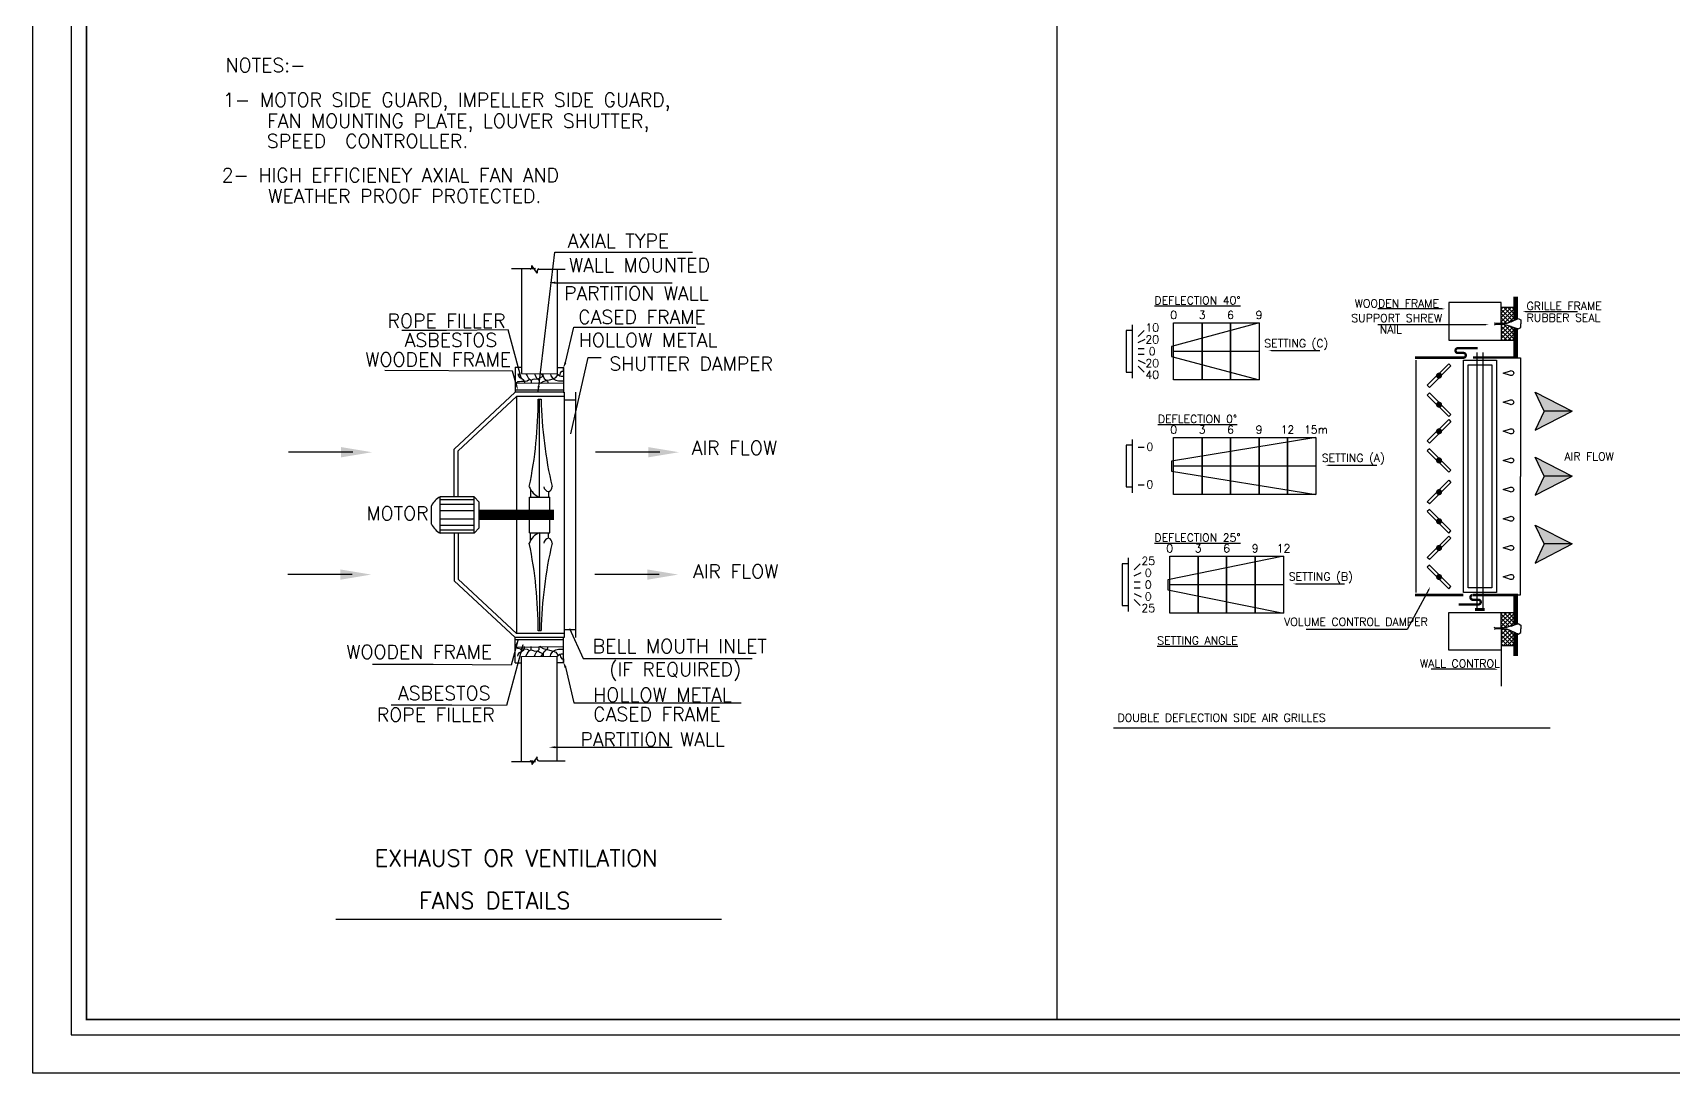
# Model space of a CAD drawing. Extents: x -730 to 2784, y 160 to 852.
# Drawn here: x -729.91 to -709.47, y 200.18 to 213.13 of the extents above; entities that cross this region are included whole.
import ezdxf
from ezdxf.enums import TextEntityAlignment as Align

# ---------------------------------------------------------------- set-up
doc = ezdxf.new("R2010")
doc.units = 0
doc.header["$MEASUREMENT"] = 0
for name, color, linetype in [('-DWG', 3, 'Continuous'), ('05_AC-EX.DUCT', 1, 'Continuous'), ('AC-T', 2, 'Continuous'), ('AC1', 2, 'Continuous'), ('AC2', 2, 'Continuous'), ('AC4', 2, 'Continuous'), ('Duct', 4, 'Continuous'), ('fram', 252, 'Continuous'), ('T-TEXT', 3, 'Continuous'), ('WALL', 4, 'Continuous'), ('WL', 2, 'Continuous')]:
    doc.layers.add(name, color=color, linetype=linetype)
doc.styles.add('AC', font='romans.shx', dxfattribs={"height": 0.2})

# ---------------------------------------------------------------- blocks, each defined once
blk = doc.blocks.new('*X249')
at = {"color": 0}
for p, q in [((63998, 11496), (64065, 11562)), ((63998, 11319), (64235, 11555)), ((63998, 11142), (64360, 11503)), ((64603, 10881), (63998, 11485)), ((63998, 10965), (64484, 11451)), ((64431, 10876), (63998, 11309)), ((64254, 10876), (63998, 11132)), ((64086, 10876), (64603, 11393)), ((64603, 11058), (64098, 11562)), ((64263, 10876), (64603, 11216)), ((64603, 11234), (64316, 11522)), ((64077, 10876), (63998, 10955)), ((64439, 10876), (64603, 11039))]:
    blk.add_line(p, q, dxfattribs=at)
blk = doc.blocks.new('*X248')
at = {"color": 0}
for p, q in [((63998, 11672), (64584, 12258)), ((63998, 11849), (64407, 12258)), ((63998, 12026), (64230, 12258)), ((63998, 12203), (64054, 12258)), ((64477, 11714), (63998, 12193)), ((64341, 11672), (63998, 12016)), ((64204, 11633), (63998, 11839)), ((64603, 11765), (64110, 12258)), ((64122, 11620), (64603, 12100)), ((64603, 11942), (64286, 12258)), ((64357, 11677), (64603, 11923)), ((64603, 12118), (64463, 12258)), ((64052, 11609), (63998, 11662))]:
    blk.add_line(p, q, dxfattribs=at)

msp = doc.modelspace()

# ---------------------------------------------------------------- linework, layer by layer
at = {"layer": '-DWG', "color": 3}
for p, q in [((-723.945, 204.058), (-723.646, 204.058)), ((-723.646, 204.058), (-723.711, 204.064)), ((-723.623, 204.114), (-723.691, 204.019)), ((-723.691, 204.044), (-723.691, 204.019)), ((-723.623, 204.083), (-723.623, 204.114)), ((-723.603, 204.064), (-723.277, 204.064))]:
    msp.add_line(p, q, dxfattribs=at)
for centre, start, end in [((-723.711, 204.044), 0, 90), ((-723.603, 204.083), 180, 270)]:
    msp.add_arc(centre, 0.0197, start, end, dxfattribs=at)
at = {"color": 7}
msp.add_line((-717.151, 237.479), (-717.151, 200.844), dxfattribs=at)
at = {"layer": '05_AC-EX.DUCT', "color": 2}
for p, q in [((-716.447, 204.475), (-711.004, 204.475)), ((-726.131, 202.093), (-721.33, 202.093))]:
    msp.add_line(p, q, dxfattribs=at)
at = {"layer": 'AC-T', "color": 2, "const_width": 0.0369}
msp.add_lwpolyline([(-711.821, 205.949), (-711.944, 205.949)], dxfattribs=at)
at = {"layer": 'AC1', "color": 2}
for p, q in [((-716.139, 209.201), (-716.065, 209.201)), ((-716.139, 209.127), (-716.065, 209.127)), ((-716.139, 207.97), (-716.065, 207.97)), ((-716.139, 207.502), (-716.065, 207.502)), ((-716.188, 206.295), (-716.115, 206.295)), ((-716.188, 206.221), (-716.115, 206.221))]:
    msp.add_line(p, q, dxfattribs=at)
for points in [[(-714.632, 209.519), (-715.721, 209.223), (-715.721, 209.1), (-714.632, 208.809)], [(-716.139, 209.349), (-716.065, 209.423)], [(-716.139, 209.275), (-716.052, 209.317)], [(-716.139, 209.053), (-716.052, 209.011)], [(-716.139, 208.979), (-716.065, 208.905)], [(-713.923, 208.09), (-715.721, 207.795), (-715.721, 207.672), (-713.923, 207.381)], [(-714.327, 206.613), (-715.77, 206.317), (-715.77, 206.194), (-714.327, 205.904)], [(-716.188, 206.443), (-716.115, 206.517)], [(-716.188, 206.369), (-716.101, 206.412)], [(-716.188, 206.147), (-716.101, 206.105)], [(-716.188, 206.074), (-716.115, 206)]]:
    msp.add_lwpolyline(points, dxfattribs=at)
at = {"layer": 'AC2', "color": 2}
for p, q in [((-715.341, 209.164), (-715.696, 209.164)), ((-714.987, 209.164), (-715.341, 209.164)), ((-714.632, 209.164), (-714.987, 209.164)), ((-712.678, 209.056), (-712.678, 206.16)), ((-715.341, 207.736), (-715.696, 207.736)), ((-714.987, 207.736), (-715.341, 207.736)), ((-714.632, 207.736), (-714.987, 207.736)), ((-714.278, 207.736), (-714.632, 207.736)), ((-713.923, 207.736), (-714.278, 207.736)), ((-715.391, 206.258), (-715.745, 206.258)), ((-715.036, 206.258), (-715.391, 206.258)), ((-714.681, 206.258), (-715.036, 206.258)), ((-714.327, 206.258), (-714.681, 206.258))]:
    msp.add_line(p, q, dxfattribs=at)
for points in [[(-711.614, 209.713), (-711.614, 209.772), (-712.267, 209.772), (-712.267, 209.305), (-711.614, 209.305)], [(-716.213, 209.496), (-716.213, 208.832)], [(-716.213, 209.423), (-716.287, 209.423), (-716.287, 208.905), (-716.213, 208.905)], [(-711.92, 209.151), (-711.92, 205.949)], [(-711.846, 209.151), (-711.846, 205.949)], [(-711.436, 209.085), (-711.377, 209.085), (-711.377, 207.607)], [(-716.213, 208.068), (-716.213, 207.403)], [(-716.213, 207.994), (-716.287, 207.994), (-716.287, 207.477), (-716.213, 207.477)], [(-711.436, 206.13), (-711.377, 206.13), (-711.377, 207.607)], [(-716.262, 206.591), (-716.262, 205.926)], [(-716.262, 206.517), (-716.336, 206.517), (-716.336, 206), (-716.262, 206)], [(-711.614, 205.503), (-711.614, 205.444), (-712.267, 205.444), (-712.267, 205.911), (-711.614, 205.911)]]:
    msp.add_lwpolyline(points, dxfattribs=at)
for points in [[(-711.614, 209.51), (-711.614, 209.713), (-711.436, 209.713), (-711.436, 209.558), (-711.55, 209.51)], [(-715.696, 209.519), (-715.341, 209.519), (-715.341, 208.809), (-715.696, 208.809)], [(-715.341, 209.519), (-714.987, 209.519), (-714.987, 208.809), (-715.341, 208.809)], [(-714.987, 209.519), (-714.632, 209.519), (-714.632, 208.809), (-714.987, 208.809)], [(-711.614, 209.499), (-711.614, 209.305), (-711.436, 209.305), (-711.436, 209.454), (-711.55, 209.489)], [(-712.087, 209.056), (-711.673, 209.056), (-711.673, 206.16), (-712.087, 206.16)], [(-712.537, 208.742), (-712.269, 209.009), (-712.243, 208.982), (-712.51, 208.715)], [(-712.028, 208.997), (-711.732, 208.997), (-711.732, 206.219), (-712.028, 206.219)], [(-712.537, 208.62), (-712.269, 208.352), (-712.243, 208.379), (-712.51, 208.646)], [(-712.537, 208.048), (-712.269, 208.315), (-712.243, 208.288), (-712.51, 208.021)], [(-715.696, 208.09), (-715.341, 208.09), (-715.341, 207.381), (-715.696, 207.381)], [(-715.341, 208.09), (-714.987, 208.09), (-714.987, 207.381), (-715.341, 207.381)], [(-714.987, 208.09), (-714.632, 208.09), (-714.632, 207.381), (-714.987, 207.381)], [(-714.632, 208.09), (-714.278, 208.09), (-714.278, 207.381), (-714.632, 207.381)], [(-714.278, 208.09), (-713.923, 208.09), (-713.923, 207.381), (-714.278, 207.381)], [(-712.537, 207.926), (-712.269, 207.658), (-712.243, 207.685), (-712.51, 207.952)], [(-712.537, 207.29), (-712.269, 207.558), (-712.243, 207.531), (-712.51, 207.264)], [(-712.537, 207.169), (-712.269, 206.901), (-712.243, 206.928), (-712.51, 207.195)], [(-712.537, 206.596), (-712.269, 206.864), (-712.243, 206.837), (-712.51, 206.57)], [(-715.745, 206.613), (-715.391, 206.613), (-715.391, 205.904), (-715.745, 205.904)], [(-715.391, 206.613), (-715.036, 206.613), (-715.036, 205.904), (-715.391, 205.904)], [(-715.036, 206.613), (-714.681, 206.613), (-714.681, 205.904), (-715.036, 205.904)], [(-714.681, 206.613), (-714.327, 206.613), (-714.327, 205.904), (-714.681, 205.904)], [(-712.537, 206.475), (-712.269, 206.207), (-712.243, 206.234), (-712.51, 206.501)], [(-711.614, 205.717), (-711.614, 205.911), (-711.436, 205.911), (-711.436, 205.762), (-711.55, 205.727)], [(-711.614, 205.706), (-711.614, 205.503), (-711.436, 205.503), (-711.436, 205.658), (-711.55, 205.706)]]:
    msp.add_lwpolyline(points, close=True, dxfattribs=at)
at = {"layer": 'AC2', "color": 2, "const_width": 0.0379}
for points in [[(-712.403, 208.849, 1), (-712.376, 208.875, 1)], [(-712.403, 208.513, -1), (-712.376, 208.486, -1)], [(-712.403, 208.155, 1), (-712.376, 208.181, 1)], [(-712.403, 207.819, -1), (-712.376, 207.792, -1)], [(-712.403, 207.397, 1), (-712.376, 207.424, 1)], [(-712.403, 207.061, -1), (-712.376, 207.035, -1)], [(-712.403, 206.703, 1), (-712.376, 206.73, 1)], [(-712.403, 206.367, -1), (-712.376, 206.341, -1)]]:
    msp.add_lwpolyline(points, format="xyb", close=True, dxfattribs=at)
at = {"layer": 'AC2', "color": 2}
for points in [[(-711.59, 208.894), (-711.501, 208.923, -1.387426), (-711.501, 208.864)], [(-711.59, 208.531), (-711.501, 208.56, -1.387426), (-711.501, 208.501)], [(-711.59, 208.168), (-711.501, 208.198, -1.387426), (-711.501, 208.138)], [(-711.59, 207.805), (-711.501, 207.835, -1.387426), (-711.501, 207.776)], [(-711.59, 207.442), (-711.501, 207.472, -1.387426), (-711.501, 207.413)], [(-711.59, 207.08), (-711.501, 207.109, -1.387426), (-711.501, 207.05)], [(-711.59, 206.717), (-711.501, 206.746, -1.387426), (-711.501, 206.687)], [(-711.59, 206.354), (-711.501, 206.384, -1.387426), (-711.501, 206.324)]]:
    msp.add_lwpolyline(points, format="xyb", close=True, dxfattribs=at)
at = {"layer": 'AC4', "color": 2, "const_width": 0.0591}
for points in [[(-711.436, 209.558), (-711.436, 209.844)], [(-711.436, 205.658), (-711.436, 205.372)]]:
    msp.add_lwpolyline(points, dxfattribs=at)
at = {"layer": 'AC4', "color": 2}
for points in [[(-711.968, 209.086, 0.0296, 0.0296, 0), (-711.436, 209.086, 0.0591, 0.0591, 0), (-711.436, 209.454, 0.0591, 0.0591, 0)], [(-711.968, 206.13, 0.0296, 0.0296, 0), (-711.436, 206.13, 0.0591, 0.0591, 0), (-711.436, 205.762, 0.0591, 0.0591, 0)]]:
    msp.add_lwpolyline(points, format="xyseb", dxfattribs=at)
for points in [[(-711.585, 209.497), (-711.597, 209.498), (-711.686, 209.499), (-711.705, 209.491)], [(-711.547, 209.511), (-711.596, 209.51), (-711.686, 209.509), (-711.704, 209.516)], [(-711.493, 209.475), (-711.585, 209.497)], [(-711.493, 209.531), (-711.547, 209.511)], [(-711.493, 209.531), (-711.405, 209.573), (-711.373, 209.555), (-711.373, 209.508)], [(-711.493, 209.475), (-711.405, 209.443), (-711.373, 209.461), (-711.373, 209.508)], [(-711.493, 205.741), (-711.405, 205.773), (-711.373, 205.755), (-711.373, 205.708)], [(-711.585, 205.719), (-711.597, 205.718), (-711.686, 205.718), (-711.705, 205.725)], [(-711.547, 205.705), (-711.596, 205.706), (-711.686, 205.707), (-711.704, 205.7)], [(-711.493, 205.741), (-711.585, 205.719)], [(-711.493, 205.685), (-711.547, 205.705)], [(-711.493, 205.685), (-711.405, 205.643), (-711.373, 205.661), (-711.373, 205.708)]]:
    msp.add_lwpolyline(points, dxfattribs=at)
at = {"layer": 'AC4', "color": 2, "const_width": 0.0296}
for points in [[(-712.69, 209.085), (-712.086, 209.085, 1), (-712.086, 209.144), (-712.155, 209.144, -1), (-712.155, 209.203), (-711.909, 209.203)], [(-712.69, 206.13), (-712.086, 206.13, -2.076635)], [(-711.969, 206.13, 1), (-711.969, 206.071), (-711.9, 206.071, -1), (-711.9, 206.012), (-712.147, 206.012)]]:
    msp.add_lwpolyline(points, format="xyb", dxfattribs=at)
at = {"layer": 'Duct', "color": 4}
for p, q in [((-724.658, 207.947), (-723.9, 208.654)), ((-723.287, 208.654), (-723.9, 208.654)), ((-723.287, 208.654), (-723.9, 208.654)), ((-723.287, 208.654), (-723.287, 205.599)), ((-724.607, 207.925), (-723.88, 208.603)), ((-723.287, 208.603), (-723.88, 208.603)), ((-723.88, 208.603), (-723.88, 205.65)), ((-723.612, 208.567), (-723.575, 208.567)), ((-723.149, 208.555), (-723.287, 208.555)), ((-724.658, 207.353), (-724.658, 207.947)), ((-724.607, 207.353), (-724.607, 207.925)), ((-723.706, 207.442), (-723.706, 207.349)), ((-723.482, 207.416), (-723.482, 207.349)), ((-723.721, 206.904), (-723.721, 207.349)), ((-723.721, 207.349), (-723.467, 207.349)), ((-723.467, 206.904), (-723.467, 207.349)), ((-724.658, 206.9), (-724.658, 206.306)), ((-724.607, 206.9), (-724.607, 206.328)), ((-723.721, 206.904), (-723.467, 206.904)), ((-723.706, 206.811), (-723.706, 206.904)), ((-723.482, 206.837), (-723.482, 206.904)), ((-724.658, 206.306), (-723.9, 205.599)), ((-724.607, 206.328), (-723.88, 205.65)), ((-723.287, 205.65), (-723.88, 205.65)), ((-723.612, 205.686), (-723.575, 205.686)), ((-723.149, 205.698), (-723.287, 205.698))]:
    msp.add_line(p, q, dxfattribs=at)
at = {"layer": 'Duct'}
for p, q in [((-723.298, 208.68), (-723.9, 208.68)), ((-723.287, 208.654), (-723.9, 208.654)), ((-723.287, 205.599), (-723.9, 205.599)), ((-723.298, 205.573), (-723.9, 205.573))]:
    msp.add_line(p, q, dxfattribs=at)
at = {"layer": 'Duct', "color": 3}
for p, q in [((-723.149, 208.654), (-723.149, 205.599)), ((-723.594, 207.349), (-723.594, 208.567)), ((-724.94, 207.012), (-724.94, 207.241)), ((-724.41, 207.353), (-724.832, 207.353)), ((-724.832, 206.9), (-724.832, 207.353)), ((-724.346, 207.285), (-724.41, 207.353)), ((-724.41, 206.9), (-724.41, 207.353)), ((-724.346, 206.968), (-724.346, 207.285)), ((-724.41, 206.9), (-724.832, 206.9)), ((-724.346, 206.968), (-724.41, 206.9)), ((-723.594, 206.904), (-723.594, 205.686))]:
    msp.add_line(p, q, dxfattribs=at)
at = {"layer": 'Duct', "color": 2}
for p, q in [((-724.41, 207.314), (-724.832, 207.314)), ((-724.41, 207.256), (-724.832, 207.256)), ((-724.41, 207.178), (-724.832, 207.178)), ((-724.41, 207.075), (-724.832, 207.075)), ((-724.41, 206.997), (-724.832, 206.997)), ((-724.41, 206.939), (-724.832, 206.939))]:
    msp.add_line(p, q, dxfattribs=at)
at = {"layer": 'Duct', "color": 3, "const_width": 0.127}
msp.add_lwpolyline([(-724.346, 207.127), (-723.416, 207.127)], dxfattribs=at)
at = {"layer": 'Duct', "color": 4}
for centre, radius, start, end in [((-728.938, 208.558), 5.326, 348.3132, 0.101), ((-718.223, 208.681), 5.353, 181.2172, 192.9749), ((-723.524, 207.547), 0.21, 198.9519, 250.5417), ((-723.469, 207.491), 0.0754, 190.0539, 260.5728), ((-723.495, 207.471), 0.0561, 284.0037, 8.2527), ((-723.524, 206.706), 0.21, 109.4583, 161.0481), ((-723.469, 206.762), 0.0754, 99.4272, 169.9461), ((-723.495, 206.782), 0.0561, 351.7473, 75.9963), ((-728.938, 205.695), 5.326, 359.899, 11.6868), ((-718.223, 205.572), 5.353, 167.0251, 178.7828)]:
    msp.add_arc(centre, radius, start, end, dxfattribs=at)
at = {"layer": 'Duct', "color": 3}
for start, end in [(118.7619, 153.625), (206.375, 241.2381)]:
    msp.add_arc((-724.708, 207.127), 0.259, start, end, dxfattribs=at)
at = {"layer": 'fram'}
msp.add_line((-729.43, 200.652), (-665.384, 200.652), dxfattribs=at)
for points in [[(-729.907, 238.175), (-664.907, 238.175), (-664.907, 200.175), (-729.907, 200.175)], [(-672.961, 237.698), (-729.43, 237.698), (-729.43, 200.652), (-672.961, 200.652)]]:
    msp.add_lwpolyline(points, close=True, dxfattribs=at)
at = {"layer": 'T-TEXT', "color": 7, "linetype": 'Continuous'}
for p, q in [((-723.612, 208.655), (-723.406, 210.4)), ((-723.406, 210.4), (-721.688, 210.4)), ((-723.398, 210.019), (-723.087, 210.019)), ((-723.087, 210.019), (-721.941, 210.019)), ((-712.351, 209.692), (-713.151, 209.692)), ((-711.312, 209.661), (-710.667, 209.661)), ((-723.272, 209.023), (-723.167, 209.465)), ((-723.167, 209.465), (-722.926, 209.465)), ((-722.926, 209.465), (-721.648, 209.465)), ((-711.809, 209.495), (-713.151, 209.495)), ((-724.752, 209.425), (-725.309, 209.425)), ((-723.987, 209.43), (-724.752, 209.425)), ((-723.819, 208.818), (-723.987, 209.43)), ((-723.204, 208.136), (-722.988, 209.086)), ((-722.988, 209.086), (-722.826, 209.086)), ((-714.477, 209.174), (-713.874, 209.174)), ((-723.932, 208.917), (-725.52, 208.927)), ((-723.879, 208.725), (-723.932, 208.917)), ((-713.768, 207.746), (-713.164, 207.746)), ((-714.172, 206.268), (-713.568, 206.268)), ((-712.516, 206.2), (-712.785, 205.7)), ((-723.221, 205.713), (-723.051, 205.338)), ((-712.785, 205.7), (-714.045, 205.7)), ((-723.802, 205.51), (-724.006, 204.753)), ((-723.867, 205.563), (-723.949, 205.258)), ((-711.614, 205.444), (-711.614, 204.996)), ((-724.921, 205.265), (-725.677, 205.265)), ((-723.949, 205.258), (-724.921, 205.265)), ((-723.272, 205.23), (-723.167, 204.788)), ((-723.051, 205.338), (-720.945, 205.338)), ((-711.692, 205.205), (-712.487, 205.205)), ((-724.687, 204.758), (-725.443, 204.758)), ((-724.006, 204.753), (-724.687, 204.758)), ((-723.167, 204.788), (-722.926, 204.788)), ((-722.926, 204.788), (-721.085, 204.788)), ((-723.398, 204.234), (-723.087, 204.234)), ((-723.087, 204.234), (-721.941, 204.234))]:
    msp.add_line(p, q, dxfattribs=at)
for points in [[(-710.732, 208.418), (-711.081, 208.418), (-711.194, 208.655)], [(-710.732, 208.418), (-711.081, 208.418), (-711.194, 208.181)], [(-710.732, 207.61), (-711.081, 207.61), (-711.194, 207.847)], [(-710.732, 207.61), (-711.081, 207.61), (-711.194, 207.373)], [(-710.732, 206.765), (-711.081, 206.765), (-711.194, 207.001)], [(-710.732, 206.765), (-711.081, 206.765), (-711.194, 206.528)]]:
    msp.add_lwpolyline(points, close=True, dxfattribs=at)
for points in [[(-723.398, 210.032), (-723.398, 210.006), (-723.477, 210.019)], [(-712.351, 209.699), (-712.351, 209.686), (-712.314, 209.692)], [(-711.312, 209.654), (-711.312, 209.667), (-711.349, 209.661)], [(-711.809, 209.502), (-711.809, 209.489), (-711.772, 209.495)], [(-714.477, 209.168), (-714.477, 209.18), (-714.514, 209.174)], [(-723.859, 208.886), (-723.834, 208.896), (-723.819, 208.817)], [(-723.284, 209.028), (-723.26, 209.018), (-723.302, 208.95)], [(-723.902, 208.753), (-723.877, 208.762), (-723.862, 208.683)], [(-723.62, 208.733), (-723.593, 208.731), (-723.612, 208.653)], [(-711.081, 208.418), (-711.194, 208.655), (-710.732, 208.418), (-711.081, 208.418)], [(-710.732, 208.418), (-711.081, 208.418), (-711.194, 208.655), (-710.732, 208.418)], [(-711.081, 208.418), (-711.194, 208.655), (-710.732, 208.418), (-711.081, 208.418)], [(-711.194, 208.655), (-710.732, 208.418), (-711.081, 208.418)], [(-711.081, 208.418), (-711.194, 208.181), (-710.732, 208.418), (-711.081, 208.418)], [(-710.732, 208.418), (-711.081, 208.418), (-711.194, 208.181), (-710.732, 208.418)], [(-711.081, 208.418), (-711.194, 208.181), (-710.732, 208.418), (-711.081, 208.418)], [(-711.194, 208.181), (-710.732, 208.418), (-711.081, 208.418)], [(-711.194, 207.847), (-710.732, 207.61), (-711.081, 207.61)], [(-711.081, 207.61), (-711.194, 207.847), (-710.732, 207.61), (-711.081, 207.61)], [(-710.732, 207.61), (-711.081, 207.61), (-711.194, 207.847), (-710.732, 207.61)], [(-711.081, 207.61), (-711.194, 207.847), (-710.732, 207.61), (-711.081, 207.61)], [(-713.768, 207.739), (-713.768, 207.752), (-713.805, 207.746)], [(-711.194, 207.373), (-710.732, 207.61), (-711.081, 207.61)], [(-711.081, 207.61), (-711.194, 207.373), (-710.732, 207.61), (-711.081, 207.61)], [(-710.732, 207.61), (-711.081, 207.61), (-711.194, 207.373), (-710.732, 207.61)], [(-711.081, 207.61), (-711.194, 207.373), (-710.732, 207.61), (-711.081, 207.61)], [(-711.194, 207.001), (-710.732, 206.765), (-711.081, 206.765)], [(-711.081, 206.765), (-711.194, 207.001), (-710.732, 206.765), (-711.081, 206.765)], [(-710.732, 206.765), (-711.081, 206.765), (-711.194, 207.001), (-710.732, 206.765)], [(-711.081, 206.765), (-711.194, 207.001), (-710.732, 206.765), (-711.081, 206.765)], [(-711.194, 206.528), (-710.732, 206.765), (-711.081, 206.765)], [(-711.081, 206.765), (-711.194, 206.528), (-710.732, 206.765), (-711.081, 206.765)], [(-710.732, 206.765), (-711.081, 206.765), (-711.194, 206.528), (-710.732, 206.765)], [(-711.081, 206.765), (-711.194, 206.528), (-710.732, 206.765), (-711.081, 206.765)], [(-714.172, 206.262), (-714.172, 206.274), (-714.209, 206.268)], [(-712.521, 206.203), (-712.511, 206.197), (-712.499, 206.232)], [(-723.902, 205.5), (-723.877, 205.491), (-723.862, 205.57)], [(-723.837, 205.447), (-723.813, 205.438), (-723.798, 205.517)], [(-723.284, 205.225), (-723.26, 205.235), (-723.302, 205.303)], [(-711.692, 205.211), (-711.692, 205.199), (-711.655, 205.205)], [(-723.398, 204.221), (-723.398, 204.247), (-723.477, 204.234)]]:
    msp.add_solid(points, dxfattribs=at)
at = {"layer": 'WALL', "linetype": 'Continuous'}
msp.add_lwpolyline([(-673.153, 237.506, 0.0192, 0.0192, 0), (-729.238, 237.506, 0.0192, 0.0192, 0), (-729.238, 200.844, 0.0192, 0.0192, 0), (-673.153, 200.844, 0.0192, 0.0192, 0)], format="xyseb", close=True, dxfattribs=at)
msp.add_lwpolyline([(-673.153, 237.506, 0.0192, 0.0192, 0), (-729.238, 237.506, 0.0192, 0.0192, 0), (-729.238, 200.844, 0.0192, 0.0192, 0), (-673.153, 200.844, 0.0192, 0.0192, 0)], format="xyseb", close=True, dxfattribs=at)
at = {"layer": 'WL'}
for p, q in [((-723.945, 210.195), (-723.646, 210.195)), ((-723.821, 210.192), (-723.821, 208.89)), ((-723.646, 210.195), (-723.711, 210.189)), ((-723.691, 210.209), (-723.691, 210.234)), ((-723.623, 210.139), (-723.691, 210.234)), ((-723.623, 210.17), (-723.623, 210.139)), ((-723.603, 210.189), (-723.277, 210.189)), ((-723.377, 210.187), (-723.377, 208.885)), ((-723.9, 208.969), (-723.821, 208.969)), ((-723.9, 208.969), (-723.9, 208.654)), ((-723.821, 208.89), (-723.377, 208.885)), ((-723.821, 208.89), (-723.377, 208.885)), ((-723.377, 208.963), (-723.298, 208.963)), ((-723.298, 208.963), (-723.298, 208.648)), ((-723.9, 208.772), (-723.298, 208.766)), ((-723.9, 208.772), (-723.298, 208.766)), ((-725.921, 207.908), (-726.721, 207.908)), ((-722.096, 207.908), (-722.896, 207.908)), ((-725.931, 206.384), (-726.732, 206.384)), ((-722.106, 206.384), (-722.906, 206.384)), ((-723.9, 205.284), (-723.9, 205.599)), ((-723.298, 205.29), (-723.298, 205.599)), ((-723.9, 205.481), (-723.298, 205.487)), ((-723.821, 205.363), (-723.377, 205.368)), ((-723.821, 205.363), (-723.377, 205.368)), ((-723.821, 204.061), (-723.821, 205.363)), ((-723.377, 204.066), (-723.377, 205.368)), ((-723.9, 205.284), (-723.821, 205.284)), ((-723.377, 205.29), (-723.298, 205.29))]:
    msp.add_line(p, q, dxfattribs=at)
at = {"layer": 'WL', "color": 1}
for points in [[(-723.887, 208.768), (-723.865, 208.787), (-723.845, 208.79), (-723.821, 208.793), (-723.783, 208.793), (-723.75, 208.798), (-723.718, 208.816), (-723.718, 208.816), (-723.718, 208.816), (-723.701, 208.804), (-723.701, 208.804), (-723.701, 208.804), (-723.674, 208.816), (-723.674, 208.816), (-723.653, 208.822), (-723.618, 208.819), (-723.618, 208.819), (-723.592, 208.834), (-723.548, 208.854), (-723.548, 208.854), (-723.548, 208.854), (-723.548, 208.854), (-723.548, 208.885), (-723.548, 208.885)], [(-723.865, 208.885), (-723.862, 208.866), (-723.862, 208.866), (-723.845, 208.84), (-723.818, 208.828), (-723.818, 208.828), (-723.792, 208.804), (-723.792, 208.804), (-723.783, 208.787), (-723.783, 208.787), (-723.783, 208.766), (-723.783, 208.766), (-723.783, 208.766)], [(-723.765, 208.885), (-723.765, 208.885), (-723.748, 208.857), (-723.736, 208.834), (-723.736, 208.834), (-723.718, 208.816), (-723.718, 208.816), (-723.701, 208.804), (-723.701, 208.804), (-723.701, 208.804), (-723.701, 208.766), (-723.701, 208.766), (-723.701, 208.766), (-723.701, 208.766), (-723.701, 208.766)], [(-723.659, 208.885), (-723.651, 208.866), (-723.651, 208.866), (-723.636, 208.84), (-723.636, 208.84), (-723.636, 208.84), (-723.636, 208.84), (-723.636, 208.84), (-723.618, 208.819), (-723.618, 208.819), (-723.618, 208.819), (-723.618, 208.819), (-723.601, 208.801), (-723.601, 208.801), (-723.601, 208.801), (-723.601, 208.801), (-723.601, 208.766), (-723.601, 208.766), (-723.601, 208.766), (-723.601, 208.766), (-723.579, 208.772), (-723.582, 208.761), (-723.582, 208.761)], [(-723.579, 208.772), (-723.579, 208.772), (-723.548, 208.79), (-723.548, 208.79), (-723.499, 208.803), (-723.499, 208.803), (-723.471, 208.81), (-723.471, 208.81), (-723.424, 208.822), (-723.424, 208.822), (-723.392, 208.837), (-723.392, 208.837), (-723.364, 208.876), (-723.364, 208.876), (-723.367, 208.868), (-723.363, 208.875), (-723.342, 208.86), (-723.333, 208.895), (-723.333, 208.895), (-723.333, 208.895), (-723.318, 208.916), (-723.318, 208.916), (-723.298, 208.916), (-723.298, 208.963), (-723.298, 208.963), (-723.298, 208.963)], [(-723.574, 208.885), (-723.548, 208.854), (-723.548, 208.854), (-723.548, 208.854), (-723.536, 208.825), (-723.536, 208.825), (-723.536, 208.825), (-723.518, 208.81), (-723.518, 208.81), (-723.518, 208.81), (-723.518, 208.81), (-723.501, 208.793), (-723.501, 208.793), (-723.497, 208.794), (-723.489, 208.766), (-723.489, 208.766), (-723.489, 208.766)], [(-723.459, 208.885), (-723.454, 208.86), (-723.454, 208.86), (-723.436, 208.84), (-723.424, 208.822), (-723.424, 208.822), (-723.392, 208.804), (-723.392, 208.804), (-723.357, 208.798), (-723.357, 208.798), (-723.333, 208.798), (-723.333, 208.798), (-723.298, 208.798), (-723.298, 208.798), (-723.298, 208.798)], [(-723.377, 208.885), (-723.377, 208.885), (-723.377, 208.885), (-723.342, 208.86), (-723.342, 208.86), (-723.342, 208.86), (-723.324, 208.854), (-723.298, 208.854), (-723.298, 208.854), (-723.298, 208.854), (-723.298, 208.854), (-723.298, 208.854), (-723.298, 208.854)], [(-723.887, 205.485), (-723.865, 205.466), (-723.845, 205.463), (-723.821, 205.46), (-723.783, 205.46), (-723.75, 205.455), (-723.718, 205.437), (-723.718, 205.437), (-723.718, 205.437), (-723.701, 205.449), (-723.701, 205.449), (-723.701, 205.449), (-723.674, 205.437), (-723.674, 205.437), (-723.653, 205.431), (-723.618, 205.434), (-723.618, 205.434), (-723.592, 205.419), (-723.548, 205.399), (-723.548, 205.399), (-723.548, 205.399), (-723.548, 205.399), (-723.548, 205.368), (-723.548, 205.368)], [(-723.865, 205.368), (-723.862, 205.387), (-723.862, 205.387), (-723.845, 205.413), (-723.818, 205.425), (-723.818, 205.425), (-723.792, 205.449), (-723.792, 205.449), (-723.783, 205.466), (-723.783, 205.466), (-723.783, 205.487), (-723.783, 205.487), (-723.783, 205.487)], [(-723.765, 205.368), (-723.765, 205.368), (-723.748, 205.396), (-723.736, 205.419), (-723.736, 205.419), (-723.718, 205.437), (-723.718, 205.437), (-723.701, 205.449), (-723.701, 205.449), (-723.701, 205.449), (-723.701, 205.487), (-723.701, 205.487), (-723.701, 205.487), (-723.701, 205.487), (-723.701, 205.487)], [(-723.659, 205.368), (-723.651, 205.387), (-723.651, 205.387), (-723.636, 205.413), (-723.636, 205.413), (-723.636, 205.413), (-723.636, 205.413), (-723.636, 205.413), (-723.618, 205.434), (-723.618, 205.434), (-723.618, 205.434), (-723.618, 205.434), (-723.601, 205.452), (-723.601, 205.452), (-723.601, 205.452), (-723.601, 205.452), (-723.601, 205.487), (-723.601, 205.487), (-723.601, 205.487), (-723.601, 205.487), (-723.579, 205.481), (-723.582, 205.492), (-723.582, 205.492)], [(-723.579, 205.481), (-723.579, 205.481), (-723.548, 205.463), (-723.548, 205.463), (-723.499, 205.45), (-723.499, 205.45), (-723.471, 205.443), (-723.471, 205.443), (-723.424, 205.431), (-723.424, 205.431), (-723.392, 205.416), (-723.392, 205.416), (-723.364, 205.377), (-723.364, 205.377), (-723.367, 205.385), (-723.363, 205.378), (-723.342, 205.393), (-723.333, 205.358), (-723.333, 205.358), (-723.333, 205.358), (-723.318, 205.337), (-723.318, 205.337), (-723.298, 205.337), (-723.298, 205.29), (-723.298, 205.29), (-723.298, 205.29)], [(-723.574, 205.368), (-723.548, 205.399), (-723.548, 205.399), (-723.548, 205.399), (-723.536, 205.428), (-723.536, 205.428), (-723.536, 205.428), (-723.518, 205.443), (-723.518, 205.443), (-723.518, 205.443), (-723.518, 205.443), (-723.501, 205.46), (-723.501, 205.46), (-723.497, 205.459), (-723.489, 205.487), (-723.489, 205.487), (-723.489, 205.487)], [(-723.459, 205.368), (-723.454, 205.393), (-723.454, 205.393), (-723.436, 205.413), (-723.424, 205.431), (-723.424, 205.431), (-723.392, 205.449), (-723.392, 205.449), (-723.357, 205.455), (-723.357, 205.455), (-723.333, 205.455), (-723.333, 205.455), (-723.298, 205.455), (-723.298, 205.455), (-723.298, 205.455)], [(-723.377, 205.368), (-723.377, 205.368), (-723.377, 205.368), (-723.342, 205.393), (-723.342, 205.393), (-723.342, 205.393), (-723.324, 205.399), (-723.298, 205.399), (-723.298, 205.399), (-723.298, 205.399), (-723.298, 205.399), (-723.298, 205.399), (-723.298, 205.399)]]:
    msp.add_lwpolyline(points, dxfattribs=at)
at = {"layer": 'WL'}
for centre, start, end in [((-723.711, 210.209), 270, 0), ((-723.603, 210.17), 90, 180)]:
    msp.add_arc(centre, 0.0197, start, end, dxfattribs=at)
for points in [[(-726.066, 207.972), (-726.066, 207.844), (-725.682, 207.908)], [(-722.241, 207.972), (-722.241, 207.844), (-721.857, 207.908)], [(-726.077, 206.32), (-726.077, 206.448), (-725.693, 206.384)], [(-722.252, 206.32), (-722.252, 206.448), (-721.868, 206.384)]]:
    msp.add_solid(points, dxfattribs=at)

# ---------------------------------------------------------------- block references
at = {"layer": 'AC2', "color": 2, "xscale": -0.0002955066513550264, "yscale": 0.0002955066514118698, "zscale": 0.0002955066674301299, "rotation": 180}
for name in ['*X249', '*X248']:
    msp.add_blockref(name, (-730.526, 212.927), dxfattribs=at)
at = {"layer": 'AC2', "color": 2, "xscale": 0.0002955066513550264, "yscale": 0.0002955066513550264, "zscale": 0.0002955066513449253}
for name in ['*X248', '*X249']:
    msp.add_blockref(name, (-730.526, 202.289), dxfattribs=at)

# ---------------------------------------------------------------- texts
at = {"layer": '05_AC-EX.DUCT', "color": 2, "style": 'AC'}
for s, height, p in [('DOUBLE DEFLECTION SIDE AIR GRILLES', 0.09969, (-716.395, 204.551)), ('EXHAUST OR VENTILATION  ', 0.20671, (-725.649, 202.751)), ('FANS DETAILS', 0.20671, (-725.097, 202.221))]:
    msp.add_text(s, height=height, dxfattribs=at).set_placement(p)
at = {"layer": 'T-TEXT', "color": 7, "linetype": 'Continuous', "style": 'AC'}
for s, height, p in [('NOTES:-', 0.1723, (-727.506, 212.641)), ('1- MOTOR SIDE GUARD, IMPELLER SIDE GUARD, ', 0.17226, (-727.537, 212.21)), ('FAN MOUNTING PLATE, LOUVER SHUTTER, ', 0.17226, (-726.989, 211.948)), ('SPEED  CONTROLLER. ', 0.17226, (-726.992, 211.697)), ('2- HIGH EFFICIENEY AXIAL FAN AND ', 0.17226, (-727.554, 211.272)), ('WEATHER PROOF PROTECTED.', 0.17226, (-726.976, 211.012)), ('AXIAL TYPE', 0.1723, (-723.244, 210.453)), ('WALL MOUNTED', 0.17226, (-723.229, 210.151)), ('WOODEN FRAME', 0.09969, (-713.441, 209.711)), ('GRILLE FRAME', 0.09969, (-711.299, 209.679)), ('SUPPORT SHREW', 0.09969, (-713.483, 209.528)), ('NAIL', 0.0997, (-713.129, 209.387)), ('RUBBER SEAL', 0.09969, (-711.299, 209.533)), ('SHUTTER DAMPER', 0.17226, (-722.725, 208.924)), ('AIR FLOW', 0.1723, (-721.699, 207.876)), ('AIR FLOW', 0.0997, (-710.828, 207.806)), ('MOTOR', 0.1723, (-725.752, 207.061)), ('AIR FLOW', 0.1723, (-721.683, 206.338)), ('BELL MOUTH INLET', 0.17226, (-722.934, 205.407)), ('(IF REQUIRED)', 0.17226, (-722.728, 205.118))]:
    msp.add_text(s, height=height, dxfattribs=at).set_placement(p)
for s, p in [('PARTITION WALL', (-723.289, 209.887)), ('CASED FRAME', (-723.113, 209.592)), ('HOLLOW METAL', (-723.106, 209.305)), ('HOLLOW METAL', (-722.926, 204.887)), ('CASED FRAME', (-722.926, 204.646)), ('PARTITION WALL', (-723.087, 204.332))]:
    msp.add_text(s, height=0.17226, dxfattribs=at).set_placement(p, align=Align.MIDDLE_LEFT)
for s, height, p in [('%%uDEFLECTION 40%%d', 0.09969, (-715.399, 209.799)), ('0', 0.0997, (-715.696, 209.617)), ('3', 0.0997, (-715.341, 209.617)), ('6', 0.0997, (-714.987, 209.617)), ('9', 0.0997, (-714.632, 209.617)), ('10', 0.0997, (-715.963, 209.46)), ('20', 0.0997, (-715.963, 209.312)), ('SETTING (C)', 0.09969, (-714.168, 209.257)), ('20', 0.0997, (-715.963, 209.017)), ('0', 0.0997, (-715.963, 209.165)), ('40', 0.0997, (-715.963, 208.873)), ('%%uDEFLECTION 0%%d', 0.09969, (-715.399, 208.322)), ('0', 0.0997, (-715.696, 208.189)), ('3', 0.0997, (-715.341, 208.189)), ('6', 0.0997, (-714.987, 208.189)), ('9', 0.0997, (-714.632, 208.189)), ('12', 0.0997, (-714.278, 208.189)), ('15m', 0.0997, (-713.923, 208.189)), ('0', 0.0997, (-715.992, 207.975)), ('SETTING (A)', 0.09969, (-713.459, 207.829)), ('0', 0.0997, (-715.992, 207.507)), ('%%uDEFLECTION 25%%d', 0.09969, (-715.399, 206.844)), ('25', 0.0997, (-716.012, 206.554)), ('0', 0.0997, (-715.745, 206.711)), ('3', 0.0997, (-715.391, 206.711)), ('6', 0.0997, (-715.036, 206.711)), ('9', 0.0997, (-714.681, 206.711)), ('12', 0.0997, (-714.327, 206.711)), ('0', 0.0997, (-716.012, 206.406)), ('SETTING (B)', 0.09969, (-713.863, 206.352)), ('0', 0.0997, (-716.012, 206.259)), ('25', 0.0997, (-716.012, 205.967)), ('0', 0.0997, (-716.012, 206.111)), ('VOLUME CONTROL DAMPER', 0.09969, (-713.425, 205.796)), ('%%uSETTING ANGLE', 0.09969, (-715.399, 205.563)), ('WALL CONTROL', 0.09969, (-712.13, 205.276))]:
    msp.add_text(s, height=height, dxfattribs=at).set_placement(p, align=Align.MIDDLE)
for s, height, p in [(' ROPE FILLER', 0.17226, (-724.019, 209.543)), ('ASBESTOS ', 0.1723, (-724.005, 209.305)), ('WOODEN FRAME', 0.17226, (-723.95, 209.062)), ('WOODEN FRAME', 0.17226, (-724.187, 205.421)), ('ASBESTOS ', 0.1723, (-724.088, 204.908)), (' ROPE FILLER', 0.17226, (-724.153, 204.639))]:
    msp.add_text(s, height=height, dxfattribs=at).set_placement(p, align=Align.MIDDLE_RIGHT)

doc.saveas('drawing.dxf')
